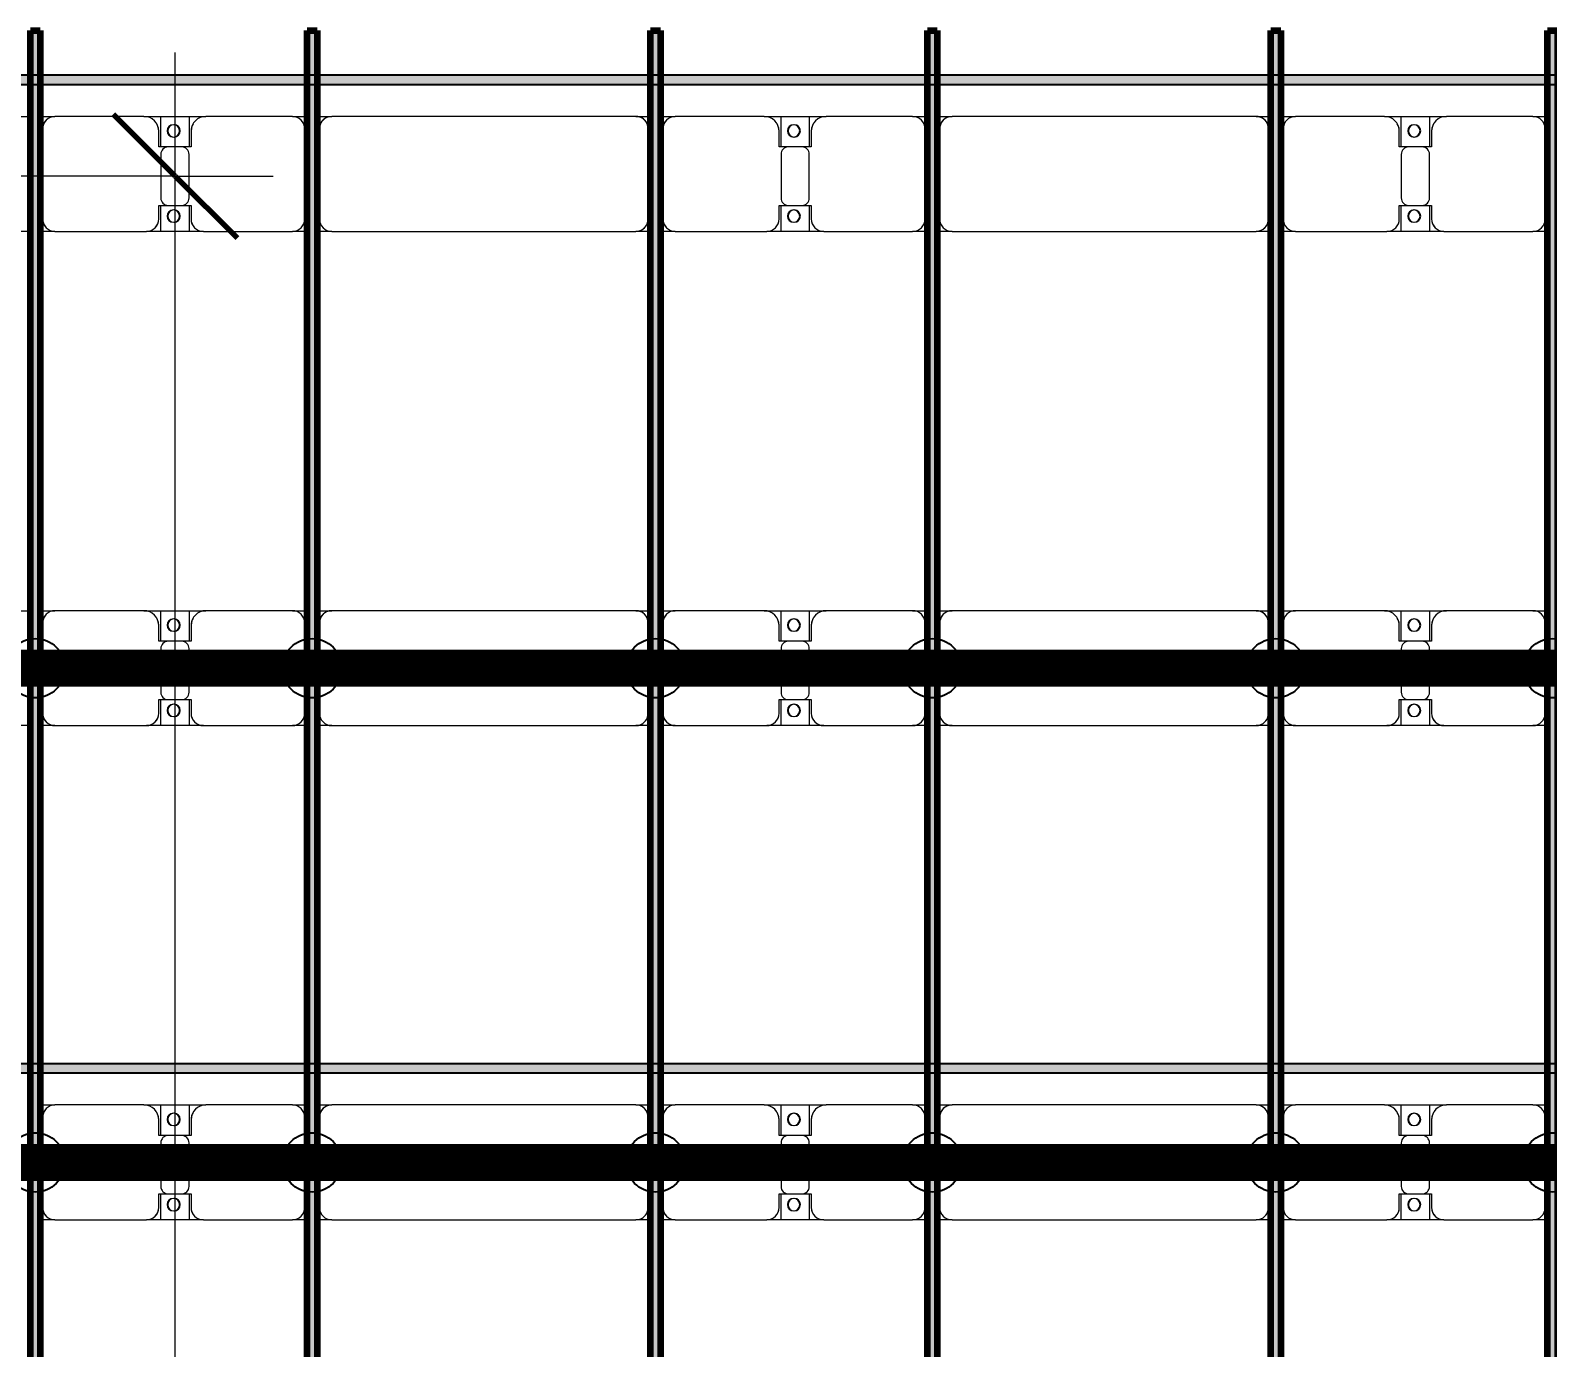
# Model space of a CAD drawing. Header units: millimetres. Extents: x 312848 to 517332, y -142134 to -35114.
# Drawn here: x 331535 to 337675, y -48078 to -42747 of the extents above; entities that cross this region are included whole.
import ezdxf

# ---------------------------------------------------------------- set-up
doc = ezdxf.new("R2010")
doc.units = ezdxf.units.MM
for name, color, linetype, lineweight in [('A-ANNO-DIMS', 211, 'Continuous', 9), ('A-ANNO-DIMS-500', 211, 'Continuous', 9), ('A-GENM', 13, 'Continuous', 9), ('S-BEAM', 12, 'Continuous', 9)]:
    doc.layers.add(name, color=color, linetype=linetype, lineweight=lineweight)
doc.layers.add('GC-HOP 40x60 GIA CUONG', color=1, linetype='Continuous')
doc.styles.add('Trebuchet MS', font='trebuc.ttf', dxfattribs={"width": 0.8, "height": 1500})
doc.dimstyles.new('Arc_Length_-_3mm_Trebuchet_MS_3', dxfattribs={"dimscale": 304.8, "dimtxt": 1546.42636, "dimasz": 1.64042, "dimexe": 2.46063, "dimexo": 2.46063, "dimgap": 0.492126, "dimtad": 1, "dimdec": 0, "dimrnd": 10, "dimzin": 0, "dimdsep": 46, "dimtxsty": 'Trebuchet MS', "dimblk1": 'OBLIQUE', "dimblk2": 'OBLIQUE', "dimsah": 1, "dimcen": 0.09, "dimdle": 1.64042, "dimazin": 0, "dimtfac": 1, "dimtdec": 4, "dimtix": 1, "dimtmove": 0, "dimatfit": 3, "dimfxl": 1, "dimtvp": 1, "dimtfill": 1, "dimtolj": 1, "dimtzin": 0, "dimarcsym": 2})

# ---------------------------------------------------------------- blocks, each defined once
blk = doc.blocks.new('Dai phao do pin - DẢI PHAO ĐỠ PIN-67477-KHUNG KẾT CẤU BÈ PIN 3')
at = {"layer": 'A-GENM', "color": 7}
for p, q in [((3220, 241.6), (3279.7, 241.6)), ((3229.7, 191.6), (3229.7, -173.4)), ((3639.7, 241.6), (3279.7, 241.6)), ((3639.7, 241.6), (3822.2, 241.6)), ((3707.8, 241.6), (3890.3, 241.6)), ((3707.8, 118.2), (3707.8, 241.6)), ((3822.2, 241.6), (3822.2, 118.2)), ((4240.3, 241.6), (3890.3, 241.6)), ((4240.3, 241.6), (4300, 241.6)), ((4290.3, -173.4), (4290.3, 191.6)), ((4340, 241.6), (4399.7, 241.6)), ((4349.7, 191.6), (4349.7, -173.4)), ((5630.3, 241.6), (4399.7, 241.6)), ((5630.3, 241.6), (5690, 241.6)), ((5680.3, -173.4), (5680.3, 191.6)), ((5730, 241.6), (5789.7, 241.6)), ((5739.7, 191.6), (5739.7, -173.4)), ((6149.7, 241.6), (5789.7, 241.6)), ((6149.7, 241.6), (6332.2, 241.6)), ((6217.8, 241.6), (6400.3, 241.6)), ((6217.8, 118.2), (6217.8, 241.6)), ((6332.2, 241.6), (6332.2, 118.2)), ((6750.3, 241.6), (6400.3, 241.6)), ((6750.3, 241.6), (6810, 241.6)), ((6800.3, -173.4), (6800.3, 191.6)), ((6850, 241.6), (6909.7, 241.6)), ((6859.7, 191.6), (6859.7, -173.4)), ((8140.3, 241.6), (6909.7, 241.6)), ((8140.3, 241.6), (8200, 241.6)), ((8190.3, -173.4), (8190.3, 191.6)), ((8240, 241.6), (8299.7, 241.6)), ((8249.7, 191.6), (8249.7, -173.4)), ((8659.7, 241.6), (8299.7, 241.6)), ((8659.7, 241.6), (8842.2, 241.6)), ((8727.8, 241.6), (8910.3, 241.6)), ((8727.8, 118.2), (8727.8, 241.6)), ((8842.2, 241.6), (8842.2, 118.2)), ((9260.3, 241.6), (8910.3, 241.6)), ((9260.3, 241.6), (9320, 241.6)), ((9310.3, -173.4), (9310.3, 191.6)), ((3699.7, 118.2), (3699.7, 181.6)), ((3830.3, 181.6), (3830.3, 118.2)), ((6209.7, 118.2), (6209.7, 181.6)), ((6340.3, 181.6), (6340.3, 118.2)), ((8719.7, 118.2), (8719.7, 181.6)), ((8850.3, 181.6), (8850.3, 118.2)), ((3792.2, 118.2), (3699.7, 118.2)), ((3707.8, 88.2), (3707.8, -88.2)), ((3830.3, 118.2), (3737.8, 118.2)), ((3822.2, -88.2), (3822.2, 88.2)), ((6302.2, 118.2), (6209.7, 118.2)), ((6217.8, 88.2), (6217.8, -88.2)), ((6340.3, 118.2), (6247.8, 118.2)), ((6332.2, -88.2), (6332.2, 88.2)), ((8812.2, 118.2), (8719.7, 118.2)), ((8727.8, 88.2), (8727.8, -88.2)), ((8850.3, 118.2), (8757.8, 118.2)), ((8842.2, -88.2), (8842.2, 88.2)), ((3699.7, -173.4), (3699.7, -118.2)), ((3699.7, -118.2), (3792.2, -118.2)), ((3707.8, -223.4), (3707.8, -118.2)), ((3737.8, -118.2), (3830.3, -118.2)), ((3822.2, -118.2), (3822.2, -223.4)), ((3830.3, -118.2), (3830.3, -173.4)), ((6209.7, -173.4), (6209.7, -118.2)), ((6209.7, -118.2), (6302.2, -118.2)), ((6217.8, -223.4), (6217.8, -118.2)), ((6247.8, -118.2), (6340.3, -118.2)), ((6332.2, -118.2), (6332.2, -223.4)), ((6340.3, -118.2), (6340.3, -173.4)), ((8719.7, -173.4), (8719.7, -118.2)), ((8719.7, -118.2), (8812.2, -118.2)), ((8727.8, -223.4), (8727.8, -118.2)), ((8757.8, -118.2), (8850.3, -118.2)), ((8842.2, -118.2), (8842.2, -223.4)), ((8850.3, -118.2), (8850.3, -173.4)), ((3279.7, -223.4), (3220, -223.4)), ((3279.7, -223.4), (3649.7, -223.4)), ((3822.2, -223.4), (3649.7, -223.4)), ((3880.3, -223.4), (3707.8, -223.4)), ((3880.3, -223.4), (4240.3, -223.4)), ((4300, -223.4), (4240.3, -223.4)), ((4399.7, -223.4), (4340, -223.4)), ((4399.7, -223.4), (5630.3, -223.4)), ((5690, -223.4), (5630.3, -223.4)), ((5789.7, -223.4), (5730, -223.4)), ((5789.7, -223.4), (6159.7, -223.4)), ((6332.2, -223.4), (6159.7, -223.4)), ((6390.3, -223.4), (6217.8, -223.4)), ((6390.3, -223.4), (6750.3, -223.4)), ((6810, -223.4), (6750.3, -223.4)), ((6909.7, -223.4), (6850, -223.4)), ((6909.7, -223.4), (8140.3, -223.4)), ((8200, -223.4), (8140.3, -223.4)), ((8299.7, -223.4), (8240, -223.4)), ((8299.7, -223.4), (8669.7, -223.4)), ((8842.2, -223.4), (8669.7, -223.4)), ((8900.3, -223.4), (8727.8, -223.4)), ((8900.3, -223.4), (9260.3, -223.4)), ((9320, -223.4), (9260.3, -223.4))]:
    blk.add_line(p, q, dxfattribs=at)
for centre, radius, start, end in [((3279.7, 191.6), 50, 90, 180), ((3279.7, 191.6), 50, 139.8292, 180), ((3639.7, 181.6), 60, 360, 90), ((3639.7, 181.6), 60, 360, 30), ((3758.6, 183.2), 25, 360, 180), ((3761.4, 183.2), 25, 0, 180), ((3890.3, 181.6), 60, 90, 180), ((3890.3, 181.6), 60, 150, 180), ((4240.3, 191.6), 50, 360, 90), ((4240.3, 191.6), 50, 360, 45), ((4399.7, 191.6), 50, 90, 180), ((4399.7, 191.6), 50, 105, 180), ((5630.3, 191.6), 50, 360, 90), ((5630.3, 191.6), 50, 15, 90), ((5789.7, 191.6), 50, 90, 180), ((5789.7, 191.6), 50, 135, 180), ((6149.7, 181.6), 60, 0, 90), ((6149.7, 181.6), 60, 0, 30), ((6268.6, 183.2), 25, 0, 180), ((6271.4, 183.2), 25, 0, 180), ((6400.3, 181.6), 60, 90, 180), ((6400.3, 181.6), 60, 150, 180), ((6750.3, 191.6), 50, 360, 90), ((6750.3, 191.6), 50, 360, 45), ((6909.7, 191.6), 50, 90, 180), ((6909.7, 191.6), 50, 105, 180), ((8140.3, 191.6), 50, 360, 90), ((8140.3, 191.6), 50, 15, 90), ((8299.7, 191.6), 50, 90, 180), ((8299.7, 191.6), 50, 135, 180), ((8659.7, 181.6), 60, 360, 90), ((8659.7, 181.6), 60, 360, 30), ((8778.6, 183.2), 25, 0, 180), ((8781.4, 183.2), 25, 360, 180), ((8910.3, 181.6), 60, 90, 180), ((8910.3, 181.6), 60, 150, 180), ((9260.3, 191.6), 50, 360, 90), ((9260.3, 191.6), 50, 360, 45), ((3758.6, 183.2), 25, 180, 0), ((3761.4, 183.2), 25, 180, 0), ((6268.6, 183.2), 25, 180, 360), ((6271.4, 183.2), 25, 180, 360), ((8778.6, 183.2), 25, 180, 0), ((8781.4, 183.2), 25, 180, 360), ((3737.8, 88.2), 30, 90, 180), ((3792.2, 88.2), 30, 360, 90), ((6247.8, 88.2), 30, 90, 180), ((6302.2, 88.2), 30, 360, 90), ((8757.8, 88.2), 30, 90, 180), ((8812.2, 88.2), 30, 360, 90), ((3737.8, -88.2), 30, 180, 270), ((3792.2, -88.2), 30, 270, 360), ((6247.8, -88.2), 30, 180, 270), ((6302.2, -88.2), 30, 270, 360), ((8757.8, -88.2), 30, 180, 270), ((8812.2, -88.2), 30, 270, 360), ((3279.7, -173.4), 50, 180, 270), ((3279.7, -173.4), 50, 180, 220.1708), ((3649.7, -173.4), 50, 270, 360), ((3649.7, -173.4), 50, 315, 360), ((3758.6, -161.8), 25, 0, 180), ((3758.6, -161.8), 25, 180, 0), ((3761.4, -161.8), 25, 360, 180), ((3761.4, -161.8), 25, 180, 0), ((3880.3, -173.4), 50, 180, 270), ((3880.3, -173.4), 50, 180, 225), ((4240.3, -173.4), 50, 270, 360), ((4240.3, -173.4), 50, 315, 360), ((4399.7, -173.4), 50, 180, 270), ((4399.7, -173.4), 50, 180, 270), ((5630.3, -173.4), 50, 270, 360), ((5630.3, -173.4), 50, 285, 360), ((5789.7, -173.4), 50, 180, 270), ((5789.7, -173.4), 50, 180, 225), ((6159.7, -173.4), 50, 270, 360), ((6159.7, -173.4), 50, 315, 360), ((6268.6, -161.8), 25, 360, 180), ((6268.6, -161.8), 25, 180, 0), ((6271.4, -161.8), 25, 0, 180), ((6271.4, -161.8), 25, 180, 0), ((6390.3, -173.4), 50, 180, 270), ((6390.3, -173.4), 50, 180, 225), ((6750.3, -173.4), 50, 270, 360), ((6750.3, -173.4), 50, 315, 360), ((6909.7, -173.4), 50, 180, 270), ((6909.7, -173.4), 50, 180, 270), ((8140.3, -173.4), 50, 270, 360), ((8140.3, -173.4), 50, 285, 360), ((8299.7, -173.4), 50, 180, 270), ((8299.7, -173.4), 50, 180, 225), ((8669.7, -173.4), 50, 270, 360), ((8669.7, -173.4), 50, 315, 360), ((8778.6, -161.8), 25, 360, 180), ((8778.6, -161.8), 25, 180, 0), ((8781.4, -161.8), 25, 360, 180), ((8781.4, -161.8), 25, 180, 0), ((8900.3, -173.4), 50, 180, 270), ((8900.3, -173.4), 50, 180, 225), ((9260.3, -173.4), 50, 270, 360), ((9260.3, -173.4), 50, 315, 360)]:
    blk.add_arc(centre, radius, start, end, dxfattribs=at)
blk = doc.blocks.new('Dai phao do pin - DẢI PHAO ĐỠ PIN-V12-KHUNG KẾT CẤU BÈ PIN 3')
at = {"layer": 'A-GENM', "color": 7}
for p, q in [((3120.3, 241.6), (3180, 241.6)), ((3220, 241.6), (3279.7, 241.6)), ((3229.7, 191.6), (3229.7, -173.4)), ((3639.7, 241.6), (3279.7, 241.6)), ((3639.7, 241.6), (3822.2, 241.6)), ((3707.8, 241.6), (3890.3, 241.6)), ((3707.8, 118.2), (3707.8, 241.6)), ((3822.2, 241.6), (3822.2, 118.2)), ((4240.3, 241.6), (3890.3, 241.6)), ((4240.3, 241.6), (4300, 241.6)), ((4290.3, -173.4), (4290.3, 191.6)), ((4340, 241.6), (4399.7, 241.6)), ((4349.7, 191.6), (4349.7, -173.4)), ((5630.3, 241.6), (4399.7, 241.6)), ((5630.3, 241.6), (5690, 241.6)), ((5680.3, -173.4), (5680.3, 191.6)), ((5730, 241.6), (5789.7, 241.6)), ((5739.7, 191.6), (5739.7, -173.4)), ((6149.7, 241.6), (5789.7, 241.6)), ((6149.7, 241.6), (6332.2, 241.6)), ((6217.8, 241.6), (6400.3, 241.6)), ((6217.8, 118.2), (6217.8, 241.6)), ((6332.2, 241.6), (6332.2, 118.2)), ((6750.3, 241.6), (6400.3, 241.6)), ((6750.3, 241.6), (6810, 241.6)), ((6800.3, -173.4), (6800.3, 191.6)), ((6850, 241.6), (6909.7, 241.6)), ((6859.7, 191.6), (6859.7, -173.4)), ((8140.3, 241.6), (6909.7, 241.6)), ((8140.3, 241.6), (8200, 241.6)), ((8190.3, -173.4), (8190.3, 191.6)), ((8240, 241.6), (8299.7, 241.6)), ((8249.7, 191.6), (8249.7, -173.4)), ((8659.7, 241.6), (8299.7, 241.6)), ((8659.7, 241.6), (8842.2, 241.6)), ((8727.8, 241.6), (8910.3, 241.6)), ((8727.8, 118.2), (8727.8, 241.6)), ((8842.2, 241.6), (8842.2, 118.2)), ((9260.3, 241.6), (8910.3, 241.6)), ((9260.3, 241.6), (9320, 241.6)), ((9310.3, -173.4), (9310.3, 191.6)), ((3699.7, 118.2), (3699.7, 181.6)), ((3830.3, 181.6), (3830.3, 118.2)), ((6209.7, 118.2), (6209.7, 181.6)), ((6340.3, 181.6), (6340.3, 118.2)), ((8719.7, 118.2), (8719.7, 181.6)), ((8850.3, 181.6), (8850.3, 118.2)), ((3792.2, 118.2), (3699.7, 118.2)), ((3707.8, 88.2), (3707.8, -88.2)), ((3830.3, 118.2), (3737.8, 118.2)), ((3822.2, -88.2), (3822.2, 88.2)), ((6302.2, 118.2), (6209.7, 118.2)), ((6217.8, 88.2), (6217.8, -88.2)), ((6340.3, 118.2), (6247.8, 118.2)), ((6332.2, -88.2), (6332.2, 88.2)), ((8812.2, 118.2), (8719.7, 118.2)), ((8727.8, 88.2), (8727.8, -88.2)), ((8850.3, 118.2), (8757.8, 118.2)), ((8842.2, -88.2), (8842.2, 88.2)), ((3699.7, -173.4), (3699.7, -118.2)), ((3699.7, -118.2), (3792.2, -118.2)), ((3707.8, -223.4), (3707.8, -118.2)), ((3737.8, -118.2), (3830.3, -118.2)), ((3822.2, -118.2), (3822.2, -223.4)), ((3830.3, -118.2), (3830.3, -173.4)), ((6209.7, -173.4), (6209.7, -118.2)), ((6209.7, -118.2), (6302.2, -118.2)), ((6217.8, -223.4), (6217.8, -118.2)), ((6247.8, -118.2), (6340.3, -118.2)), ((6332.2, -118.2), (6332.2, -223.4)), ((6340.3, -118.2), (6340.3, -173.4)), ((8719.7, -173.4), (8719.7, -118.2)), ((8719.7, -118.2), (8812.2, -118.2)), ((8727.8, -223.4), (8727.8, -118.2)), ((8757.8, -118.2), (8850.3, -118.2)), ((8842.2, -118.2), (8842.2, -223.4)), ((8850.3, -118.2), (8850.3, -173.4)), ((3180, -223.4), (3120.3, -223.4)), ((3279.7, -223.4), (3220, -223.4)), ((3279.7, -223.4), (3649.7, -223.4)), ((3822.2, -223.4), (3649.7, -223.4)), ((3880.3, -223.4), (3707.8, -223.4)), ((3880.3, -223.4), (4240.3, -223.4)), ((4300, -223.4), (4240.3, -223.4)), ((4399.7, -223.4), (4340, -223.4)), ((4399.7, -223.4), (5630.3, -223.4)), ((5690, -223.4), (5630.3, -223.4)), ((5789.7, -223.4), (5730, -223.4)), ((5789.7, -223.4), (6159.7, -223.4)), ((6332.2, -223.4), (6159.7, -223.4)), ((6390.3, -223.4), (6217.8, -223.4)), ((6390.3, -223.4), (6750.3, -223.4)), ((6810, -223.4), (6750.3, -223.4)), ((6909.7, -223.4), (6850, -223.4)), ((6909.7, -223.4), (8140.3, -223.4)), ((8200, -223.4), (8140.3, -223.4)), ((8299.7, -223.4), (8240, -223.4)), ((8299.7, -223.4), (8669.7, -223.4)), ((8842.2, -223.4), (8669.7, -223.4)), ((8900.3, -223.4), (8727.8, -223.4)), ((8900.3, -223.4), (9260.3, -223.4)), ((9320, -223.4), (9260.3, -223.4))]:
    blk.add_line(p, q, dxfattribs=at)
for centre, radius, start, end in [((3279.7, 191.6), 50, 90, 180), ((3279.7, 191.6), 50, 139.8292, 180), ((3639.7, 181.6), 60, 360, 90), ((3639.7, 181.6), 60, 360, 30), ((3758.6, 183.2), 25, 360, 180), ((3761.4, 183.2), 25, 0, 180), ((3890.3, 181.6), 60, 90, 180), ((3890.3, 181.6), 60, 150, 180), ((4240.3, 191.6), 50, 360, 90), ((4240.3, 191.6), 50, 360, 45), ((4399.7, 191.6), 50, 90, 180), ((4399.7, 191.6), 50, 105, 180), ((5630.3, 191.6), 50, 360, 90), ((5630.3, 191.6), 50, 15, 90), ((5789.7, 191.6), 50, 90, 180), ((5789.7, 191.6), 50, 135, 180), ((6149.7, 181.6), 60, 0, 90), ((6149.7, 181.6), 60, 0, 30), ((6268.6, 183.2), 25, 0, 180), ((6271.4, 183.2), 25, 0, 180), ((6400.3, 181.6), 60, 90, 180), ((6400.3, 181.6), 60, 150, 180), ((6750.3, 191.6), 50, 360, 90), ((6750.3, 191.6), 50, 360, 45), ((6909.7, 191.6), 50, 90, 180), ((6909.7, 191.6), 50, 105, 180), ((8140.3, 191.6), 50, 360, 90), ((8140.3, 191.6), 50, 48.58066, 90), ((8140.3, 191.6), 50, 15, 45), ((8299.7, 191.6), 50, 90, 180), ((8299.7, 191.6), 50, 135, 180), ((8659.7, 181.6), 60, 360, 90), ((8659.7, 181.6), 60, 360, 30), ((8778.6, 183.2), 25, 0, 180), ((8781.4, 183.2), 25, 360, 180), ((8910.3, 181.6), 60, 90, 180), ((8910.3, 181.6), 60, 150, 180), ((9260.3, 191.6), 50, 360, 90), ((9260.3, 191.6), 50, 360, 45), ((3758.6, 183.2), 25, 180, 0), ((3761.4, 183.2), 25, 180, 0), ((6268.6, 183.2), 25, 180, 360), ((6271.4, 183.2), 25, 180, 360), ((8778.6, 183.2), 25, 180, 0), ((8781.4, 183.2), 25, 180, 360), ((3737.8, 88.2), 30, 90, 180), ((3792.2, 88.2), 30, 360, 90), ((6247.8, 88.2), 30, 90, 180), ((6302.2, 88.2), 30, 360, 90), ((8757.8, 88.2), 30, 90, 180), ((8812.2, 88.2), 30, 360, 90), ((3737.8, -88.2), 30, 180, 270), ((3792.2, -88.2), 30, 270, 360), ((6247.8, -88.2), 30, 180, 270), ((6302.2, -88.2), 30, 270, 360), ((8757.8, -88.2), 30, 180, 270), ((8812.2, -88.2), 30, 270, 360), ((3279.7, -173.4), 50, 180, 270), ((3279.7, -173.4), 50, 180, 220.1708), ((3649.7, -173.4), 50, 270, 360), ((3649.7, -173.4), 50, 315, 360), ((3758.6, -161.8), 25, 0, 180), ((3758.6, -161.8), 25, 180, 0), ((3761.4, -161.8), 25, 360, 180), ((3761.4, -161.8), 25, 180, 0), ((3880.3, -173.4), 50, 180, 270), ((3880.3, -173.4), 50, 180, 225), ((4240.3, -173.4), 50, 270, 360), ((4240.3, -173.4), 50, 315, 360), ((4399.7, -173.4), 50, 180, 270), ((4399.7, -173.4), 50, 180, 270), ((5630.3, -173.4), 50, 270, 360), ((5630.3, -173.4), 50, 285, 360), ((5789.7, -173.4), 50, 180, 270), ((5789.7, -173.4), 50, 180, 225), ((6159.7, -173.4), 50, 270, 360), ((6159.7, -173.4), 50, 315, 360), ((6268.6, -161.8), 25, 360, 180), ((6268.6, -161.8), 25, 180, 0), ((6271.4, -161.8), 25, 0, 180), ((6271.4, -161.8), 25, 180, 0), ((6390.3, -173.4), 50, 180, 270), ((6390.3, -173.4), 50, 180, 225), ((6750.3, -173.4), 50, 270, 360), ((6750.3, -173.4), 50, 315, 360), ((6909.7, -173.4), 50, 180, 270), ((6909.7, -173.4), 50, 180, 270), ((8140.3, -173.4), 50, 270, 360), ((8140.3, -173.4), 50, 285, 360), ((8299.7, -173.4), 50, 180, 270), ((8299.7, -173.4), 50, 180, 225), ((8669.7, -173.4), 50, 270, 360), ((8669.7, -173.4), 50, 315, 360), ((8778.6, -161.8), 25, 360, 180), ((8778.6, -161.8), 25, 180, 0), ((8781.4, -161.8), 25, 360, 180), ((8781.4, -161.8), 25, 180, 0), ((8900.3, -173.4), 50, 180, 270), ((8900.3, -173.4), 50, 180, 225), ((9260.3, -173.4), 50, 270, 360), ((9260.3, -173.4), 50, 315, 360)]:
    blk.add_arc(centre, radius, start, end, dxfattribs=at)
blk = doc.blocks.new('Dầm C52 - Dầm C52-V13-KHUNG KẾT CẤU BÈ PIN 3')
at = {"layer": 'S-BEAM', "lineweight": 140}
blk.add_hatch(color=1, dxfattribs=at).paths.add_polyline_path([(-45616.3, 20), (-45616.3, -20), (45616.3, -20), (45616.3, 20), (-45569, 20)])
at = {"layer": 'S-BEAM', "color": 1, "lineweight": 140}
for p, q in [((-45616.3, 20), (45616.3, 20)), ((45616.3, 20), (45616.3, -20)), ((45616.3, -20), (-45616.3, -20))]:
    blk.add_line(p, q, dxfattribs=at)
blk = doc.blocks.new('Dai phao do pin - DẢI PHAO ĐỠ PIN-V1-KHUNG KẾT CẤU BÈ PIN 3')
at = {"layer": 'A-GENM', "color": 7}
for p, q in [((3120.3, 241.6), (3180, 241.6)), ((3220, 241.6), (3279.7, 241.6)), ((3229.7, 191.6), (3229.7, -173.4)), ((3639.7, 241.6), (3279.7, 241.6)), ((3639.7, 241.6), (3822.2, 241.6)), ((3707.8, 241.6), (3890.3, 241.6)), ((3707.8, 118.2), (3707.8, 241.6)), ((3822.2, 241.6), (3822.2, 118.2)), ((4240.3, 241.6), (3890.3, 241.6)), ((4240.3, 241.6), (4300, 241.6)), ((4290.3, -173.4), (4290.3, 191.6)), ((4340, 241.6), (4399.7, 241.6)), ((4349.7, 191.6), (4349.7, -173.4)), ((5630.3, 241.6), (4399.7, 241.6)), ((5630.3, 241.6), (5690, 241.6)), ((5680.3, -173.4), (5680.3, 191.6)), ((5730, 241.6), (5789.7, 241.6)), ((5739.7, 191.6), (5739.7, -173.4)), ((6149.7, 241.6), (5789.7, 241.6)), ((6149.7, 241.6), (6332.2, 241.6)), ((6217.8, 241.6), (6400.3, 241.6)), ((6217.8, 118.2), (6217.8, 241.6)), ((6332.2, 241.6), (6332.2, 118.2)), ((6750.3, 241.6), (6400.3, 241.6)), ((6750.3, 241.6), (6810, 241.6)), ((6800.3, -173.4), (6800.3, 191.6)), ((6850, 241.6), (6909.7, 241.6)), ((6859.7, 191.6), (6859.7, -173.4)), ((8140.3, 241.6), (6909.7, 241.6)), ((8140.3, 241.6), (8200, 241.6)), ((8190.3, -173.4), (8190.3, 191.6)), ((8240, 241.6), (8299.7, 241.6)), ((8249.7, 191.6), (8249.7, -173.4)), ((8659.7, 241.6), (8299.7, 241.6)), ((8659.7, 241.6), (8842.2, 241.6)), ((8727.8, 241.6), (8910.3, 241.6)), ((8727.8, 118.2), (8727.8, 241.6)), ((8842.2, 241.6), (8842.2, 118.2)), ((9260.3, 241.6), (8910.3, 241.6)), ((9260.3, 241.6), (9320, 241.6)), ((9310.3, -173.4), (9310.3, 191.6)), ((3699.7, 118.2), (3699.7, 181.6)), ((3830.3, 181.6), (3830.3, 118.2)), ((6209.7, 118.2), (6209.7, 181.6)), ((6340.3, 181.6), (6340.3, 118.2)), ((8719.7, 118.2), (8719.7, 181.6)), ((8850.3, 181.6), (8850.3, 118.2)), ((3792.2, 118.2), (3699.7, 118.2)), ((3707.8, 88.2), (3707.8, -88.2)), ((3830.3, 118.2), (3737.8, 118.2)), ((3822.2, -88.2), (3822.2, 88.2)), ((6302.2, 118.2), (6209.7, 118.2)), ((6217.8, 88.2), (6217.8, -88.2)), ((6340.3, 118.2), (6247.8, 118.2)), ((6332.2, -88.2), (6332.2, 88.2)), ((8812.2, 118.2), (8719.7, 118.2)), ((8727.8, 88.2), (8727.8, -88.2)), ((8850.3, 118.2), (8757.8, 118.2)), ((8842.2, -88.2), (8842.2, 88.2)), ((3699.7, -173.4), (3699.7, -118.2)), ((3699.7, -118.2), (3792.2, -118.2)), ((3707.8, -223.4), (3707.8, -118.2)), ((3737.8, -118.2), (3830.3, -118.2)), ((3822.2, -118.2), (3822.2, -223.4)), ((3830.3, -118.2), (3830.3, -173.4)), ((6209.7, -173.4), (6209.7, -118.2)), ((6209.7, -118.2), (6302.2, -118.2)), ((6217.8, -223.4), (6217.8, -118.2)), ((6247.8, -118.2), (6340.3, -118.2)), ((6332.2, -118.2), (6332.2, -223.4)), ((6340.3, -118.2), (6340.3, -173.4)), ((8719.7, -173.4), (8719.7, -118.2)), ((8719.7, -118.2), (8812.2, -118.2)), ((8727.8, -223.4), (8727.8, -118.2)), ((8757.8, -118.2), (8850.3, -118.2)), ((8842.2, -118.2), (8842.2, -223.4)), ((8850.3, -118.2), (8850.3, -173.4)), ((3180, -223.4), (3120.3, -223.4)), ((3279.7, -223.4), (3220, -223.4)), ((3279.7, -223.4), (3649.7, -223.4)), ((3822.2, -223.4), (3649.7, -223.4)), ((3880.3, -223.4), (3707.8, -223.4)), ((3880.3, -223.4), (4240.3, -223.4)), ((4300, -223.4), (4240.3, -223.4)), ((4399.7, -223.4), (4340, -223.4)), ((4399.7, -223.4), (5630.3, -223.4)), ((5690, -223.4), (5630.3, -223.4)), ((5789.7, -223.4), (5730, -223.4)), ((5789.7, -223.4), (6159.7, -223.4)), ((6332.2, -223.4), (6159.7, -223.4)), ((6390.3, -223.4), (6217.8, -223.4)), ((6390.3, -223.4), (6750.3, -223.4)), ((6810, -223.4), (6750.3, -223.4)), ((6909.7, -223.4), (6850, -223.4)), ((6909.7, -223.4), (8140.3, -223.4)), ((8200, -223.4), (8140.3, -223.4)), ((8299.7, -223.4), (8240, -223.4)), ((8299.7, -223.4), (8669.7, -223.4)), ((8842.2, -223.4), (8669.7, -223.4)), ((8900.3, -223.4), (8727.8, -223.4)), ((8900.3, -223.4), (9260.3, -223.4)), ((9320, -223.4), (9260.3, -223.4))]:
    blk.add_line(p, q, dxfattribs=at)
for centre, radius, start, end in [((3279.7, 191.6), 50, 90, 180), ((3279.7, 191.6), 50, 139.8292, 180), ((3639.7, 181.6), 60, 360, 90), ((3639.7, 181.6), 60, 360, 30), ((3758.6, 183.2), 25, 360, 180), ((3761.4, 183.2), 25, 0, 180), ((3890.3, 181.6), 60, 90, 180), ((3890.3, 181.6), 60, 150, 180), ((4240.3, 191.6), 50, 360, 90), ((4240.3, 191.6), 50, 360, 45), ((4399.7, 191.6), 50, 90, 180), ((4399.7, 191.6), 50, 105, 180), ((5630.3, 191.6), 50, 360, 90), ((5630.3, 191.6), 50, 15, 90), ((5789.7, 191.6), 50, 90, 180), ((5789.7, 191.6), 50, 135, 180), ((6149.7, 181.6), 60, 0, 90), ((6149.7, 181.6), 60, 0, 30), ((6268.6, 183.2), 25, 0, 180), ((6271.4, 183.2), 25, 0, 180), ((6400.3, 181.6), 60, 90, 180), ((6400.3, 181.6), 60, 150, 180), ((6750.3, 191.6), 50, 360, 90), ((6750.3, 191.6), 50, 360, 45), ((6909.7, 191.6), 50, 90, 180), ((6909.7, 191.6), 50, 105, 180), ((8140.3, 191.6), 50, 360, 90), ((8140.3, 191.6), 50, 15, 90), ((8299.7, 191.6), 50, 90, 180), ((8299.7, 191.6), 50, 135, 180), ((8659.7, 181.6), 60, 360, 90), ((8659.7, 181.6), 60, 360, 30), ((8778.6, 183.2), 25, 0, 180), ((8781.4, 183.2), 25, 360, 180), ((8910.3, 181.6), 60, 90, 180), ((8910.3, 181.6), 60, 150, 180), ((9260.3, 191.6), 50, 360, 90), ((9260.3, 191.6), 50, 360, 45), ((3758.6, 183.2), 25, 180, 0), ((3761.4, 183.2), 25, 180, 0), ((6268.6, 183.2), 25, 180, 360), ((6271.4, 183.2), 25, 180, 360), ((8778.6, 183.2), 25, 180, 0), ((8781.4, 183.2), 25, 180, 360), ((3737.8, 88.2), 30, 90, 180), ((3792.2, 88.2), 30, 360, 90), ((6247.8, 88.2), 30, 90, 180), ((6302.2, 88.2), 30, 360, 90), ((8757.8, 88.2), 30, 90, 180), ((8812.2, 88.2), 30, 360, 90), ((3737.8, -88.2), 30, 180, 270), ((3792.2, -88.2), 30, 270, 360), ((6247.8, -88.2), 30, 180, 270), ((6302.2, -88.2), 30, 270, 360), ((8757.8, -88.2), 30, 180, 270), ((8812.2, -88.2), 30, 270, 360), ((3279.7, -173.4), 50, 180, 270), ((3279.7, -173.4), 50, 180, 220.1708), ((3649.7, -173.4), 50, 270, 360), ((3649.7, -173.4), 50, 315, 360), ((3758.6, -161.8), 25, 0, 180), ((3758.6, -161.8), 25, 180, 0), ((3761.4, -161.8), 25, 360, 180), ((3761.4, -161.8), 25, 180, 0), ((3880.3, -173.4), 50, 180, 270), ((3880.3, -173.4), 50, 180, 225), ((4240.3, -173.4), 50, 270, 360), ((4240.3, -173.4), 50, 315, 360), ((4399.7, -173.4), 50, 180, 270), ((4399.7, -173.4), 50, 180, 270), ((5630.3, -173.4), 50, 270, 360), ((5630.3, -173.4), 50, 285, 360), ((5789.7, -173.4), 50, 180, 270), ((5789.7, -173.4), 50, 180, 225), ((6159.7, -173.4), 50, 270, 360), ((6159.7, -173.4), 50, 315, 360), ((6268.6, -161.8), 25, 360, 180), ((6268.6, -161.8), 25, 180, 0), ((6271.4, -161.8), 25, 0, 180), ((6271.4, -161.8), 25, 180, 0), ((6390.3, -173.4), 50, 180, 270), ((6390.3, -173.4), 50, 180, 225), ((6750.3, -173.4), 50, 270, 360), ((6750.3, -173.4), 50, 315, 360), ((6909.7, -173.4), 50, 180, 270), ((6909.7, -173.4), 50, 180, 270), ((8140.3, -173.4), 50, 270, 360), ((8140.3, -173.4), 50, 285, 360), ((8299.7, -173.4), 50, 180, 270), ((8299.7, -173.4), 50, 180, 225), ((8669.7, -173.4), 50, 270, 360), ((8669.7, -173.4), 50, 315, 360), ((8778.6, -161.8), 25, 360, 180), ((8778.6, -161.8), 25, 180, 0), ((8781.4, -161.8), 25, 360, 180), ((8781.4, -161.8), 25, 180, 0), ((8900.3, -173.4), 50, 180, 270), ((8900.3, -173.4), 50, 180, 225), ((9260.3, -173.4), 50, 270, 360), ((9260.3, -173.4), 50, 315, 360)]:
    blk.add_arc(centre, radius, start, end, dxfattribs=at)
blk = doc.blocks.new('Dầm C52 - Hộp 40x60-69555-KHUNG KẾT CẤU BÈ PIN 3')
at = {"layer": 'S-BEAM', "lineweight": 25}
blk.add_hatch(color=4, dxfattribs=at).paths.add_polyline_path([(37512.3, -20), (37702.2, -20), (37702.2, 20), (-37702.2, 20), (-37702.2, -20), (37035.7, -20)])
at = {"layer": 'S-BEAM', "color": 4, "lineweight": 25}
for p, q in [((-37702.2, 20), (37702.2, 20)), ((37702.2, -20), (-37702.2, -20))]:
    blk.add_line(p, q, dxfattribs=at)
blk = doc.blocks.new('be pin 3_rvt-1-KHUNG KẾT CẤU BÈ PIN 3')
at = {"layer": 'A-GENM', "color": 4, "lineweight": 25}
for name, p in [('Dai phao do pin - DẢI PHAO ĐỠ PIN-V1-KHUNG KẾT CẤU BÈ PIN 3', (328354.7, -43337.3)), ('Dai phao do pin - DẢI PHAO ĐỠ PIN-V12-KHUNG KẾT CẤU BÈ PIN 3', (328354.7, -45337.3)), ('Dai phao do pin - DẢI PHAO ĐỠ PIN-67477-KHUNG KẾT CẤU BÈ PIN 3', (328354.7, -47337.3))]:
    blk.add_blockref(name, p, dxfattribs=at)
at = {"layer": 'S-BEAM', "color": 4, "lineweight": 25, "rotation": 89.99999999999962}
for p in [(331554.7, -88363.7), (332674.7, -88363.7), (334064.7, -88363.7), (335184.7, -88363.7), (336574.7, -88363.7), (337694.7, -88363.7)]:
    blk.add_blockref('Dầm C52 - Dầm C52-V13-KHUNG KẾT CẤU BÈ PIN 3', p, dxfattribs=at)
at = {"layer": 'S-BEAM', "color": 4, "lineweight": 25}
for p in [(362234.7, -42947.4), (362234.7, -46947.4)]:
    blk.add_blockref('Dầm C52 - Hộp 40x60-69555-KHUNG KẾT CẤU BÈ PIN 3', p, dxfattribs=at)
blk = doc.blocks.new('DIMBLOCK8-KHUNG KẾT CẤU BÈ PIN 3')
at = {"layer": 'A-ANNO-DIMS-500', "transparency": 16777216}
for p, q in [((332121.1, -70337.3), (332121.1, -42837.3)), ((332121.1, -43337.3), (331371.1, -43337.3)), ((332121.1, -43337.3), (332517.5, -43337.3)), ((332121.1, -70337.3), (327194.7, -70337.3)), ((332121.1, -70337.3), (332871.1, -70337.3))]:
    blk.add_line(p, q, dxfattribs=at)
at = {"layer": 'A-ANNO-DIMS-500', "lineweight": 70, "transparency": 16777216}
for p, q in [((332121.1, -43337.3), (331871.1, -43087.3)), ((332121.1, -43337.3), (332371.1, -43587.3)), ((332121.1, -70337.3), (331871.1, -70087.3)), ((332121.1, -70337.3), (332371.1, -70587.3))]:
    blk.add_line(p, q, dxfattribs=at)
at = {"layer": 'A-ANNO-DIMS-500', "color": 0, "transparency": 16777216, "insert": (330051.7, -58803.1), "char_height": 1500, "width": 4717.911, "attachment_point": 1, "rotation": 90, "line_spacing_factor": 1.048425, "style": 'Trebuchet MS', "bg_fill": 3, "box_fill_scale": 1.25, "bg_fill_color": 256, "bg_fill_true_color": 13158600, "bg_fill_transparency": 0}
blk.add_mtext('27000', dxfattribs=at)
blk = doc.blocks.new('_Oblique')
at = {"color": 0, "linetype": 'ByBlock', "lineweight": -2}
blk.add_line((-0.5, -0.5), (0.5, 0.5), dxfattribs=at)

msp = doc.modelspace()

# ---------------------------------------------------------------- linework, layer by layer
at = {"layer": 'GC-HOP 40x60 GIA CUONG'}
for centre in [(334064.7, -45328.3), (335184.7, -45328.3), (336574.7, -45328.3), (337694.7, -45328.3), (334064.7, -47328.3), (335184.7, -47328.3), (336574.7, -47328.3), (337694.7, -47328.3)]:
    msp.add_circle(centre, 120, dxfattribs=at)

# ---------------------------------------------------------------- block references
at = {"lineweight": 5}
msp.add_blockref('be pin 3_rvt-1-KHUNG KẾT CẤU BÈ PIN 3', (0, 0), dxfattribs=at)

# ---------------------------------------------------------------- next in the draw order: dimensions: what is measured, and where the dimension line sits
at = {"layer": 'A-ANNO-DIMS'}
dim = msp.add_linear_dim(base=(332121.1, -43337.3), p1=(326444.7, -70337.3), p2=(331767.5, -43337.3), angle=90, dimstyle='Arc_Length_-_3mm_Trebuchet_MS_3', override={"dimpost": '<>', "dimfxl": 27519.672479}, dxfattribs=at)
dim.commit()
dim.dimension.update_dxf_attribs({"geometry": 'DIMBLOCK8-KHUNG KẾT CẤU BÈ PIN 3', "text_midpoint": (331207.9, -56837.3)})

# ---------------------------------------------------------------- next in the draw order: linework, layer by layer
at = {"layer": 'GC-HOP 40x60 GIA CUONG', "const_width": 150}
for points in [[(325154.7, -45328.3), (340154.7, -45328.3)], [(325154.7, -47328.3), (340154.7, -47328.3)]]:
    msp.add_lwpolyline(points, dxfattribs=at)
at = {"layer": 'GC-HOP 40x60 GIA CUONG'}
for centre in [(331554.7, -45328.3), (332674.7, -45328.3), (331554.7, -47328.3), (332674.7, -47328.3)]:
    msp.add_circle(centre, 120, dxfattribs=at)

doc.saveas('drawing.dxf')
